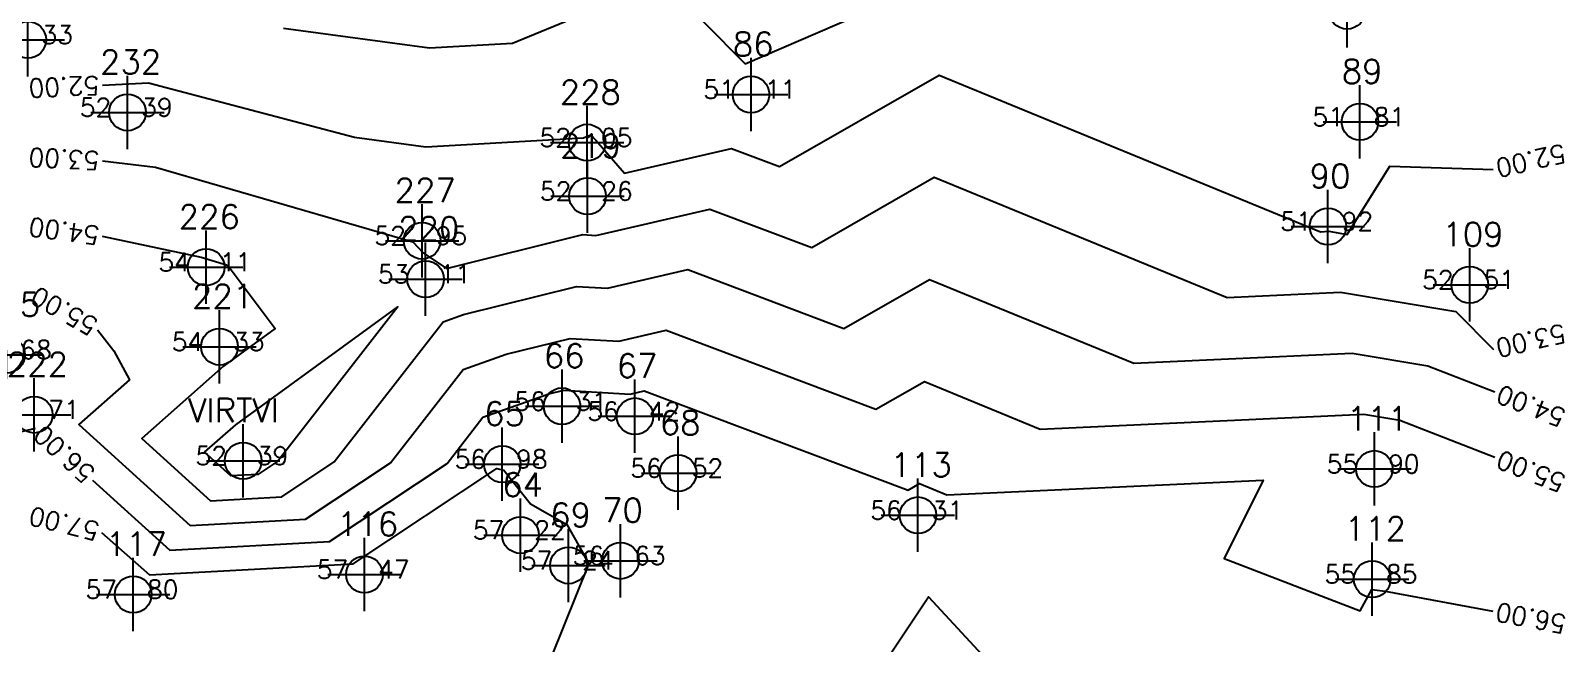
# Model space of a CAD drawing. Header units: millimetres. Extents: x 1412621 to 1412799, y 4931530 to 4931669.
# Drawn here: x 1412703.09 to 1412744.91, y 4931583.21 to 4931599.91 of the extents above; entities that cross this region are included whole.
import ezdxf
from ezdxf.enums import TextEntityAlignment as Align

# ---------------------------------------------------------------- set-up
doc = ezdxf.new("R2010")
doc.units = ezdxf.units.MM
doc.header["$PDMODE"] = 34
doc.header["$PDSIZE"] = 1
for name, color, linetype in [('CIVIL', 50, 'Continuous'), ('CIVIL-DRAW', 80, 'Continuous'), ('CIVIL-NONAME', 130, 'Continuous'), ('CIVIL-TEXT', 240, 'Continuous'), ('CIVIL-Z', 50, 'Continuous'), ('Tcontours0', 7, 'Continuous'), ('Tcontours1', 7, 'Continuous')]:
    doc.layers.add(name, color=color, linetype=linetype)
doc.styles.add('CIVILCADMAIN', font='TXT.SHX')
doc.styles.get("Standard").update_dxf_attribs({"font": 'arial.ttf'})

# ---------------------------------------------------------------- blocks, each defined once
blk = doc.blocks.new('CIVIL-ZZ')
at = {"layer": 'CIVIL-DRAW'}
blk.add_point((0, 0), dxfattribs=at)
at = {"layer": 'CIVIL-NONAME'}
blk.add_attdef('NAME', text='', height=1.8, dxfattribs=at).set_placement((0, 2.1), align=Align.CENTER)
at = {"layer": 'CIVIL-TEXT', "flags": 8}
blk.add_attdef('TEXT', text='', height=2, dxfattribs=at).set_placement((0.2, -3.3), align=Align.CENTER)
at = {"layer": 'CIVIL-Z'}
blk.add_attdef('Z1', text='', height=1.6, dxfattribs=at).set_placement((-0.75, -0.225), align=Align.RIGHT)
blk.add_attdef('Z2', (0.75, -0.225), '', height=1.6, dxfattribs=at)

msp = doc.modelspace()

# ---------------------------------------------------------------- linework, layer by layer
at = {"layer": 'Tcontours0'}
msp.add_lwpolyline([(1412704.916, 4931591.753), (1412705.358, 4931591.186), (1412705.788, 4931590.394), (1412704.406, 4931589.173), (1412707.438, 4931586.424), (1412710.587, 4931586.59), (1412712.908, 4931588.133), (1412714.883, 4931590.674), (1412716.058, 4931591.089), (1412717.806, 4931591.522), (1412719.129, 4931591.445), (1412720.417, 4931591.743), (1412726.141, 4931589.588), (1412727.464, 4931590.345), (1412730.624, 4931589.048), (1412739.447, 4931589.456), (1412740.424, 4931589.294), (1412743.022, 4931588.28)], dxfattribs=at)
at = {"layer": 'Tcontours1'}
for points in [[(1412686.776, 4931622.314), (1412686.8, 4931622.164), (1412685.832, 4931620.211), (1412666.083, 4931597.158), (1412668.811, 4931591.221), (1412673.541, 4931591.458), (1412676.19, 4931589.893), (1412677.198, 4931588.211), (1412678.76, 4931588.929), (1412680.565, 4931589.128), (1412695.233, 4931590.255), (1412697.129, 4931590.445), (1412697.885, 4931590.428), (1412701.371, 4931590.278), (1412702.012, 4931589.108), (1412702.286, 4931588.847), (1412703.222, 4931589.07)], [(1412709.988, 4931599.983), (1412713.969, 4931599.444), (1412716.234, 4931599.571), (1412720.335, 4931601.272), (1412722.578, 4931599.01), (1412726.54, 4931600.713)], [(1412705.049, 4931598.429), (1412706.304, 4931598.492), (1412711.925, 4931597.009), (1412713.864, 4931596.746), (1412718.17, 4931596.987), (1412718.365, 4931597.068), (1412718.505, 4931596.928), (1412719.285, 4931596.024), (1412722.205, 4931596.7), (1412723.514, 4931596.207), (1412727.865, 4931598.695), (1412738.264, 4931594.429), (1412738.493, 4931594.44), (1412738.992, 4931594.357), (1412740.153, 4931596.219), (1412742.977, 4931596.129)], [(1412705.049, 4931596.362), (1412706.492, 4931596.186), (1412713.511, 4931594.152), (1412713.795, 4931593.856), (1412714.432, 4931593.429), (1412718.15, 4931594.351), (1412718.507, 4931594.33), (1412721.609, 4931595.047), (1412724.39, 4931594), (1412727.731, 4931595.912), (1412735.718, 4931592.636), (1412738.811, 4931592.779), (1412741.958, 4931592.257), (1412742.978, 4931591.22)], [(1412705.041, 4931594.31), (1412707.739, 4931593.733), (1412708.434, 4931593.531), (1412708.534, 4931593.427), (1412709.76, 4931591.792), (1412708.35, 4931590.766), (1412706.119, 4931588.795), (1412707.992, 4931587.097), (1412709.936, 4931587.199), (1412711.37, 4931588.152), (1412714.342, 4931591.976), (1412714.896, 4931592.172), (1412717.978, 4931592.937), (1412718.818, 4931592.887), (1412721.013, 4931593.395), (1412725.265, 4931591.794), (1412727.598, 4931593.128), (1412733.171, 4931590.842), (1412739.129, 4931591.117), (1412741.191, 4931590.776), (1412743.022, 4931590.061)], [(1412707.832, 4931588.416), (1412708.682, 4931589.167), (1412713.106, 4931592.385), (1412709.832, 4931588.172), (1412709.286, 4931587.809), (1412708.546, 4931587.77), (1412707.832, 4931588.416)], [(1412704.778, 4931587.66), (1412706.885, 4931585.751), (1412711.237, 4931585.98), (1412714.446, 4931588.113), (1412715.423, 4931589.371), (1412717.221, 4931590.006), (1412717.634, 4931590.108), (1412719.44, 4931590.003), (1412719.821, 4931590.091), (1412727.017, 4931587.382), (1412727.33, 4931587.561), (1412728.077, 4931587.254), (1412736.698, 4931587.653), (1412735.636, 4931585.525), (1412739.348, 4931584.096), (1412739.664, 4931584.671), (1412740.031, 4931584.629), (1412742.968, 4931584.086)], [(1412705.021, 4931586.228), (1412706.331, 4931585.078), (1412711.887, 4931585.371), (1412715.8, 4931587.971), (1412715.994, 4931587.933), (1412716.723, 4931587.008), (1412717.712, 4931586.452), (1412718.316, 4931585.383), (1412716.608, 4931581.161), (1412718.154, 4931579.541), (1412723.105, 4931580.35), (1412724.441, 4931580.357), (1412724.845, 4931580.382), (1412727.574, 4931584.472), (1412731.067, 4931580.702), (1412737.169, 4931578.353), (1412739.589, 4931582.762), (1412742.404, 4931582.445), (1412742.968, 4931582.341)]]:
    msp.add_lwpolyline(points, dxfattribs=at)

# ---------------------------------------------------------------- block references
at = {"layer": 'CIVIL'}
ref = msp.add_blockref('CIVIL-ZZ', (1412738.988, 4931600.454, 51.63), dxfattribs=dict(at, xscale=0.5, yscale=0.5))
ref.add_attrib('Z2', '63', (1412739.363, 4931600.342, 51.63), dxfattribs={"layer": 'CIVIL-Z', "height": 0.5, "style": 'CIVILCADMAIN'})
ref.add_attrib('Z1', '51', (1412737.688, 4931600.342, 51.63), dxfattribs={"layer": 'CIVIL-Z', "height": 0.5, "style": 'CIVILCADMAIN'})
ref.add_attrib('NAME', '88', (1412738.488, 4931601.504, 51.63), dxfattribs={"layer": 'CIVIL-NONAME', "height": 0.65, "style": 'CIVILCADMAIN'})
ref = msp.add_blockref('CIVIL-ZZ', (1412703.012, 4931599.661, 51.33), dxfattribs=dict(at, xscale=0.5, yscale=0.5))
ref.add_attrib('Z2', '33', (1412703.387, 4931599.548, 51.33), dxfattribs={"layer": 'CIVIL-Z', "height": 0.5, "style": 'CIVILCADMAIN'})
ref.add_attrib('Z1', '51', (1412701.712, 4931599.548, 51.33), dxfattribs={"layer": 'CIVIL-Z', "height": 0.5, "style": 'CIVILCADMAIN'})
ref.add_attrib('NAME', '82', (1412702.512, 4931600.711, 51.33), dxfattribs={"layer": 'CIVIL-NONAME', "height": 0.65, "style": 'CIVILCADMAIN'})
ref = msp.add_blockref('CIVIL-ZZ', (1412722.735, 4931598.17, 51.11), dxfattribs=dict(at, xscale=0.5, yscale=0.5))
ref.add_attrib('Z2', '11', (1412723.11, 4931598.058, 51.11), dxfattribs={"layer": 'CIVIL-Z', "height": 0.5, "style": 'CIVILCADMAIN'})
ref.add_attrib('Z1', '51', (1412721.435, 4931598.058, 51.11), dxfattribs={"layer": 'CIVIL-Z', "height": 0.5, "style": 'CIVILCADMAIN'})
ref.add_attrib('NAME', '86', (1412722.235, 4931599.22, 51.11), dxfattribs={"layer": 'CIVIL-NONAME', "height": 0.65, "style": 'CIVILCADMAIN'})
ref = msp.add_blockref('CIVIL-ZZ', (1412705.731, 4931597.682, 52.39), dxfattribs=dict(at, xscale=0.5, yscale=0.5))
ref.add_attrib('Z2', '39', (1412706.106, 4931597.57, 52.39), dxfattribs={"layer": 'CIVIL-Z', "height": 0.5, "style": 'CIVILCADMAIN'})
ref.add_attrib('Z1', '52', (1412704.431, 4931597.57, 52.39), dxfattribs={"layer": 'CIVIL-Z', "height": 0.5, "style": 'CIVILCADMAIN'})
ref.add_attrib('NAME', '232', (1412704.981, 4931598.732, 52.39), dxfattribs={"layer": 'CIVIL-NONAME', "height": 0.65, "style": 'CIVILCADMAIN'})
ref = msp.add_blockref('CIVIL-ZZ', (1412739.341, 4931597.424, 51.81), dxfattribs=dict(at, xscale=0.5, yscale=0.5))
ref.add_attrib('Z2', '81', (1412739.716, 4931597.311, 51.81), dxfattribs={"layer": 'CIVIL-Z', "height": 0.5, "style": 'CIVILCADMAIN'})
ref.add_attrib('Z1', '51', (1412738.041, 4931597.311, 51.81), dxfattribs={"layer": 'CIVIL-Z', "height": 0.5, "style": 'CIVILCADMAIN'})
ref.add_attrib('NAME', '89', (1412738.841, 4931598.474, 51.81), dxfattribs={"layer": 'CIVIL-NONAME', "height": 0.65, "style": 'CIVILCADMAIN'})
ref = msp.add_blockref('CIVIL-ZZ', (1412718.267, 4931596.858, 52.05), dxfattribs=dict(at, xscale=0.5, yscale=0.5))
ref.add_attrib('Z2', '05', (1412718.642, 4931596.746, 52.05), dxfattribs={"layer": 'CIVIL-Z', "height": 0.5, "style": 'CIVILCADMAIN'})
ref.add_attrib('Z1', '52', (1412716.967, 4931596.746, 52.05), dxfattribs={"layer": 'CIVIL-Z', "height": 0.5, "style": 'CIVILCADMAIN'})
ref.add_attrib('NAME', '228', (1412717.517, 4931597.908, 52.05), dxfattribs={"layer": 'CIVIL-NONAME', "height": 0.65, "style": 'CIVILCADMAIN'})
ref = msp.add_blockref('CIVIL-ZZ', (1412718.277, 4931595.397, 52.26), dxfattribs=dict(at, xscale=0.5, yscale=0.5))
ref.add_attrib('Z2', '26', (1412718.652, 4931595.285, 52.26), dxfattribs={"layer": 'CIVIL-Z', "height": 0.5, "style": 'CIVILCADMAIN'})
ref.add_attrib('Z1', '52', (1412716.977, 4931595.285, 52.26), dxfattribs={"layer": 'CIVIL-Z', "height": 0.5, "style": 'CIVILCADMAIN'})
ref.add_attrib('NAME', '219', (1412717.527, 4931596.447, 52.26), dxfattribs={"layer": 'CIVIL-NONAME', "height": 0.65, "style": 'CIVILCADMAIN'})
ref = msp.add_blockref('CIVIL-ZZ', (1412738.468, 4931594.573, 51.92), dxfattribs=dict(at, xscale=0.5, yscale=0.5))
ref.add_attrib('Z2', '92', (1412738.843, 4931594.461, 51.92), dxfattribs={"layer": 'CIVIL-Z', "height": 0.5, "style": 'CIVILCADMAIN'})
ref.add_attrib('Z1', '51', (1412737.168, 4931594.461, 51.92), dxfattribs={"layer": 'CIVIL-Z', "height": 0.5, "style": 'CIVILCADMAIN'})
ref.add_attrib('NAME', '90', (1412737.968, 4931595.623, 51.92), dxfattribs={"layer": 'CIVIL-NONAME', "height": 0.65, "style": 'CIVILCADMAIN'})
ref = msp.add_blockref('CIVIL-ZZ', (1412713.765, 4931594.183, 52.95), dxfattribs=dict(at, xscale=0.5, yscale=0.5))
ref.add_attrib('Z2', '95', (1412714.14, 4931594.071, 52.95), dxfattribs={"layer": 'CIVIL-Z', "height": 0.5, "style": 'CIVILCADMAIN'})
ref.add_attrib('Z1', '52', (1412712.465, 4931594.071, 52.95), dxfattribs={"layer": 'CIVIL-Z', "height": 0.5, "style": 'CIVILCADMAIN'})
ref.add_attrib('NAME', '227', (1412713.015, 4931595.233, 52.95), dxfattribs={"layer": 'CIVIL-NONAME', "height": 0.65, "style": 'CIVILCADMAIN'})
ref = msp.add_blockref('CIVIL-ZZ', (1412707.876, 4931593.463, 54.11), dxfattribs=dict(at, xscale=0.5, yscale=0.5))
ref.add_attrib('Z2', '11', (1412708.251, 4931593.35, 54.11), dxfattribs={"layer": 'CIVIL-Z', "height": 0.5, "style": 'CIVILCADMAIN'})
ref.add_attrib('Z1', '54', (1412706.576, 4931593.35, 54.11), dxfattribs={"layer": 'CIVIL-Z', "height": 0.5, "style": 'CIVILCADMAIN'})
ref.add_attrib('NAME', '226', (1412707.126, 4931594.513, 54.11), dxfattribs={"layer": 'CIVIL-NONAME', "height": 0.65, "style": 'CIVILCADMAIN'})
ref = msp.add_blockref('CIVIL-ZZ', (1412713.861, 4931593.136, 53.11), dxfattribs=dict(at, xscale=0.5, yscale=0.5))
ref.add_attrib('Z2', '11', (1412714.236, 4931593.024, 53.11), dxfattribs={"layer": 'CIVIL-Z', "height": 0.5, "style": 'CIVILCADMAIN'})
ref.add_attrib('Z1', '53', (1412712.561, 4931593.024, 53.11), dxfattribs={"layer": 'CIVIL-Z', "height": 0.5, "style": 'CIVILCADMAIN'})
ref.add_attrib('NAME', '220', (1412713.111, 4931594.186, 53.11), dxfattribs={"layer": 'CIVIL-NONAME', "height": 0.65, "style": 'CIVILCADMAIN'})
ref = msp.add_blockref('CIVIL-ZZ', (1412742.334, 4931592.983, 52.51), dxfattribs=dict(at, xscale=0.5, yscale=0.5))
ref.add_attrib('Z2', '51', (1412742.709, 4931592.871, 52.51), dxfattribs={"layer": 'CIVIL-Z', "height": 0.5, "style": 'CIVILCADMAIN'})
ref.add_attrib('Z1', '52', (1412741.034, 4931592.871, 52.51), dxfattribs={"layer": 'CIVIL-Z', "height": 0.5, "style": 'CIVILCADMAIN'})
ref.add_attrib('NAME', '109', (1412741.584, 4931594.033, 52.51), dxfattribs={"layer": 'CIVIL-NONAME', "height": 0.65, "style": 'CIVILCADMAIN'})
ref = msp.add_blockref('CIVIL-ZZ', (1412702.433, 4931591.076, 55.68), dxfattribs=dict(at, xscale=0.5, yscale=0.5))
ref.add_attrib('Z2', '68', (1412702.808, 4931590.963, 55.68), dxfattribs={"layer": 'CIVIL-Z', "height": 0.5, "style": 'CIVILCADMAIN'})
ref.add_attrib('Z1', '55', (1412701.133, 4931590.963, 55.68), dxfattribs={"layer": 'CIVIL-Z', "height": 0.5, "style": 'CIVILCADMAIN'})
ref.add_attrib('NAME', '225', (1412701.683, 4931592.126, 55.68), dxfattribs={"layer": 'CIVIL-NONAME', "height": 0.65, "style": 'CIVILCADMAIN'})
ref = msp.add_blockref('CIVIL-ZZ', (1412708.24, 4931591.294, 54.33), dxfattribs=dict(at, xscale=0.5, yscale=0.5))
ref.add_attrib('Z2', '33', (1412708.615, 4931591.181, 54.33), dxfattribs={"layer": 'CIVIL-Z', "height": 0.5, "style": 'CIVILCADMAIN'})
ref.add_attrib('Z1', '54', (1412706.94, 4931591.181, 54.33), dxfattribs={"layer": 'CIVIL-Z', "height": 0.5, "style": 'CIVILCADMAIN'})
ref.add_attrib('NAME', '221', (1412707.49, 4931592.344, 54.33), dxfattribs={"layer": 'CIVIL-NONAME', "height": 0.65, "style": 'CIVILCADMAIN'})
ref = msp.add_blockref('CIVIL-ZZ', (1412703.189, 4931589.441, 55.71), dxfattribs=dict(at, xscale=0.5, yscale=0.5))
ref.add_attrib('Z2', '71', (1412703.564, 4931589.328, 55.71), dxfattribs={"layer": 'CIVIL-Z', "height": 0.5, "style": 'CIVILCADMAIN'})
ref.add_attrib('Z1', '55', (1412701.889, 4931589.328, 55.71), dxfattribs={"layer": 'CIVIL-Z', "height": 0.5, "style": 'CIVILCADMAIN'})
ref.add_attrib('NAME', '222', (1412702.439, 4931590.491, 55.71), dxfattribs={"layer": 'CIVIL-NONAME', "height": 0.65, "style": 'CIVILCADMAIN'})
ref = msp.add_blockref('CIVIL-ZZ', (1412717.581, 4931589.67, 56.31), dxfattribs=dict(at, xscale=0.5, yscale=0.5))
ref.add_attrib('Z2', '31', (1412717.956, 4931589.558, 56.31), dxfattribs={"layer": 'CIVIL-Z', "height": 0.5, "style": 'CIVILCADMAIN'})
ref.add_attrib('Z1', '56', (1412716.281, 4931589.558, 56.31), dxfattribs={"layer": 'CIVIL-Z', "height": 0.5, "style": 'CIVILCADMAIN'})
ref.add_attrib('NAME', '66', (1412717.081, 4931590.72, 56.31), dxfattribs={"layer": 'CIVIL-NONAME', "height": 0.65, "style": 'CIVILCADMAIN'})
ref = msp.add_blockref('CIVIL-ZZ', (1412719.571, 4931589.397, 56.42), dxfattribs=dict(at, xscale=0.5, yscale=0.5))
ref.add_attrib('Z2', '42', (1412719.946, 4931589.285, 56.42), dxfattribs={"layer": 'CIVIL-Z', "height": 0.5, "style": 'CIVILCADMAIN'})
ref.add_attrib('Z1', '56', (1412718.271, 4931589.285, 56.42), dxfattribs={"layer": 'CIVIL-Z', "height": 0.5, "style": 'CIVILCADMAIN'})
ref.add_attrib('NAME', '67', (1412719.071, 4931590.447, 56.42), dxfattribs={"layer": 'CIVIL-NONAME', "height": 0.65, "style": 'CIVILCADMAIN'})
ref = msp.add_blockref('CIVIL-ZZ', (1412708.886, 4931588.184, 52.385), dxfattribs=dict(at, xscale=0.5, yscale=0.5))
ref.add_attrib('Z2', '39', (1412709.261, 4931588.071, 52.385), dxfattribs={"layer": 'CIVIL-Z', "height": 0.5, "style": 'CIVILCADMAIN'})
ref.add_attrib('Z1', '52', (1412707.586, 4931588.071, 52.385), dxfattribs={"layer": 'CIVIL-Z', "height": 0.5, "style": 'CIVILCADMAIN'})
ref.add_attrib('NAME', 'VIRTVI', (1412707.386, 4931589.234, 52.385), dxfattribs={"layer": 'CIVIL-NONAME', "height": 0.65, "style": 'CIVILCADMAIN'})
ref = msp.add_blockref('CIVIL-ZZ', (1412715.953, 4931588.094, 56.98), dxfattribs=dict(at, xscale=0.5, yscale=0.5))
ref.add_attrib('Z2', '98', (1412716.328, 4931587.981, 56.98), dxfattribs={"layer": 'CIVIL-Z', "height": 0.5, "style": 'CIVILCADMAIN'})
ref.add_attrib('Z1', '56', (1412714.653, 4931587.981, 56.98), dxfattribs={"layer": 'CIVIL-Z', "height": 0.5, "style": 'CIVILCADMAIN'})
ref.add_attrib('NAME', '65', (1412715.453, 4931589.144, 56.98), dxfattribs={"layer": 'CIVIL-NONAME', "height": 0.65, "style": 'CIVILCADMAIN'})
ref = msp.add_blockref('CIVIL-ZZ', (1412720.745, 4931587.846, 56.52), dxfattribs=dict(at, xscale=0.5, yscale=0.5))
ref.add_attrib('Z2', '52', (1412721.12, 4931587.734, 56.52), dxfattribs={"layer": 'CIVIL-Z', "height": 0.5, "style": 'CIVILCADMAIN'})
ref.add_attrib('Z1', '56', (1412719.445, 4931587.734, 56.52), dxfattribs={"layer": 'CIVIL-Z', "height": 0.5, "style": 'CIVILCADMAIN'})
ref.add_attrib('NAME', '68', (1412720.245, 4931588.896, 56.52), dxfattribs={"layer": 'CIVIL-NONAME', "height": 0.65, "style": 'CIVILCADMAIN'})
ref = msp.add_blockref('CIVIL-ZZ', (1412739.733, 4931587.961, 55.9), dxfattribs=dict(at, xscale=0.5, yscale=0.5))
ref.add_attrib('Z2', '90', (1412740.108, 4931587.849, 55.9), dxfattribs={"layer": 'CIVIL-Z', "height": 0.5, "style": 'CIVILCADMAIN'})
ref.add_attrib('Z1', '55', (1412738.433, 4931587.849, 55.9), dxfattribs={"layer": 'CIVIL-Z', "height": 0.5, "style": 'CIVILCADMAIN'})
ref.add_attrib('NAME', '111', (1412738.983, 4931589.011, 55.9), dxfattribs={"layer": 'CIVIL-NONAME', "height": 0.65, "style": 'CIVILCADMAIN'})
ref = msp.add_blockref('CIVIL-ZZ', (1412727.288, 4931586.698, 56.31), dxfattribs=dict(at, xscale=0.5, yscale=0.5))
ref.add_attrib('Z2', '31', (1412727.663, 4931586.586, 56.31), dxfattribs={"layer": 'CIVIL-Z', "height": 0.5, "style": 'CIVILCADMAIN'})
ref.add_attrib('Z1', '56', (1412725.988, 4931586.586, 56.31), dxfattribs={"layer": 'CIVIL-Z', "height": 0.5, "style": 'CIVILCADMAIN'})
ref.add_attrib('NAME', '113', (1412726.538, 4931587.748, 56.31), dxfattribs={"layer": 'CIVIL-NONAME', "height": 0.65, "style": 'CIVILCADMAIN'})
ref = msp.add_blockref('CIVIL-ZZ', (1412716.449, 4931586.159, 57.22), dxfattribs=dict(at, xscale=0.5, yscale=0.5))
ref.add_attrib('Z2', '22', (1412716.824, 4931586.047, 57.22), dxfattribs={"layer": 'CIVIL-Z', "height": 0.5, "style": 'CIVILCADMAIN'})
ref.add_attrib('Z1', '57', (1412715.149, 4931586.047, 57.22), dxfattribs={"layer": 'CIVIL-Z', "height": 0.5, "style": 'CIVILCADMAIN'})
ref.add_attrib('NAME', '64', (1412715.949, 4931587.209, 57.22), dxfattribs={"layer": 'CIVIL-NONAME', "height": 0.65, "style": 'CIVILCADMAIN'})
ref = msp.add_blockref('CIVIL-ZZ', (1412717.758, 4931585.333, 57.24), dxfattribs=dict(at, xscale=0.5, yscale=0.5))
ref.add_attrib('Z2', '24', (1412718.133, 4931585.22, 57.24), dxfattribs={"layer": 'CIVIL-Z', "height": 0.5, "style": 'CIVILCADMAIN'})
ref.add_attrib('Z1', '57', (1412716.458, 4931585.22, 57.24), dxfattribs={"layer": 'CIVIL-Z', "height": 0.5, "style": 'CIVILCADMAIN'})
ref.add_attrib('NAME', '69', (1412717.258, 4931586.383, 57.24), dxfattribs={"layer": 'CIVIL-NONAME', "height": 0.65, "style": 'CIVILCADMAIN'})
ref = msp.add_blockref('CIVIL-ZZ', (1412719.175, 4931585.461, 56.63), dxfattribs=dict(at, xscale=0.5, yscale=0.5))
ref.add_attrib('Z2', '63', (1412719.55, 4931585.349, 56.63), dxfattribs={"layer": 'CIVIL-Z', "height": 0.5, "style": 'CIVILCADMAIN'})
ref.add_attrib('Z1', '56', (1412717.875, 4931585.349, 56.63), dxfattribs={"layer": 'CIVIL-Z', "height": 0.5, "style": 'CIVILCADMAIN'})
ref.add_attrib('NAME', '70', (1412718.675, 4931586.511, 56.63), dxfattribs={"layer": 'CIVIL-NONAME', "height": 0.65, "style": 'CIVILCADMAIN'})
ref = msp.add_blockref('CIVIL-ZZ', (1412712.193, 4931585.084, 57.47), dxfattribs=dict(at, xscale=0.5, yscale=0.5))
ref.add_attrib('Z2', '47', (1412712.568, 4931584.971, 57.47), dxfattribs={"layer": 'CIVIL-Z', "height": 0.5, "style": 'CIVILCADMAIN'})
ref.add_attrib('Z1', '57', (1412710.893, 4931584.971, 57.47), dxfattribs={"layer": 'CIVIL-Z', "height": 0.5, "style": 'CIVILCADMAIN'})
ref.add_attrib('NAME', '116', (1412711.443, 4931586.134, 57.47), dxfattribs={"layer": 'CIVIL-NONAME', "height": 0.65, "style": 'CIVILCADMAIN'})
ref = msp.add_blockref('CIVIL-ZZ', (1412739.675, 4931584.957, 55.85), dxfattribs=dict(at, xscale=0.5, yscale=0.5))
ref.add_attrib('Z2', '85', (1412740.05, 4931584.844, 55.85), dxfattribs={"layer": 'CIVIL-Z', "height": 0.5, "style": 'CIVILCADMAIN'})
ref.add_attrib('Z1', '55', (1412738.375, 4931584.844, 55.85), dxfattribs={"layer": 'CIVIL-Z', "height": 0.5, "style": 'CIVILCADMAIN'})
ref.add_attrib('NAME', '112', (1412738.925, 4931586.007, 55.85), dxfattribs={"layer": 'CIVIL-NONAME', "height": 0.65, "style": 'CIVILCADMAIN'})
ref = msp.add_blockref('CIVIL-ZZ', (1412705.888, 4931584.539, 57.8), dxfattribs=dict(at, xscale=0.5, yscale=0.5))
ref.add_attrib('Z2', '80', (1412706.263, 4931584.427, 57.8), dxfattribs={"layer": 'CIVIL-Z', "height": 0.5, "style": 'CIVILCADMAIN'})
ref.add_attrib('Z1', '57', (1412704.588, 4931584.427, 57.8), dxfattribs={"layer": 'CIVIL-Z', "height": 0.5, "style": 'CIVILCADMAIN'})
ref.add_attrib('NAME', '117', (1412705.138, 4931585.589, 57.8), dxfattribs={"layer": 'CIVIL-NONAME', "height": 0.65, "style": 'CIVILCADMAIN'})

# ---------------------------------------------------------------- texts
at = {"layer": 'Tcontours0', "style": 'CIVILCADMAIN'}
for rotation, p in [(150.7651, (1412704, 4931592.266, 55)), (158.671, (1412744, 4931587.898, 55))]:
    msp.add_text('55.00', height=0.5, rotation=rotation, dxfattribs=at).set_placement(p, align=Align.MIDDLE_CENTER)
at = {"layer": 'Tcontours1', "style": 'CIVILCADMAIN'}
for s, rotation, p in [('52.00', 182.5893, (1412704, 4931598.381, 52)), ('53.00', 177.2252, (1412704, 4931596.413, 53)), ('52.00', 193.0714, (1412744, 4931596.366, 52)), ('54.00', 172.6144, (1412704, 4931594.445, 54)), ('53.00', 193.1831, (1412744, 4931591.46, 53)), ('54.00', 158.671, (1412744, 4931589.679, 54)), ('56.00', 137.8111, (1412704, 4931588.365, 56)), ('57.00', 166.4886, (1412704, 4931586.473, 57)), ('56.00', 169.5202, (1412744, 4931583.895, 56))]:
    msp.add_text(s, height=0.5, rotation=rotation, dxfattribs=at).set_placement(p, align=Align.MIDDLE_CENTER)

doc.saveas('drawing.dxf')
